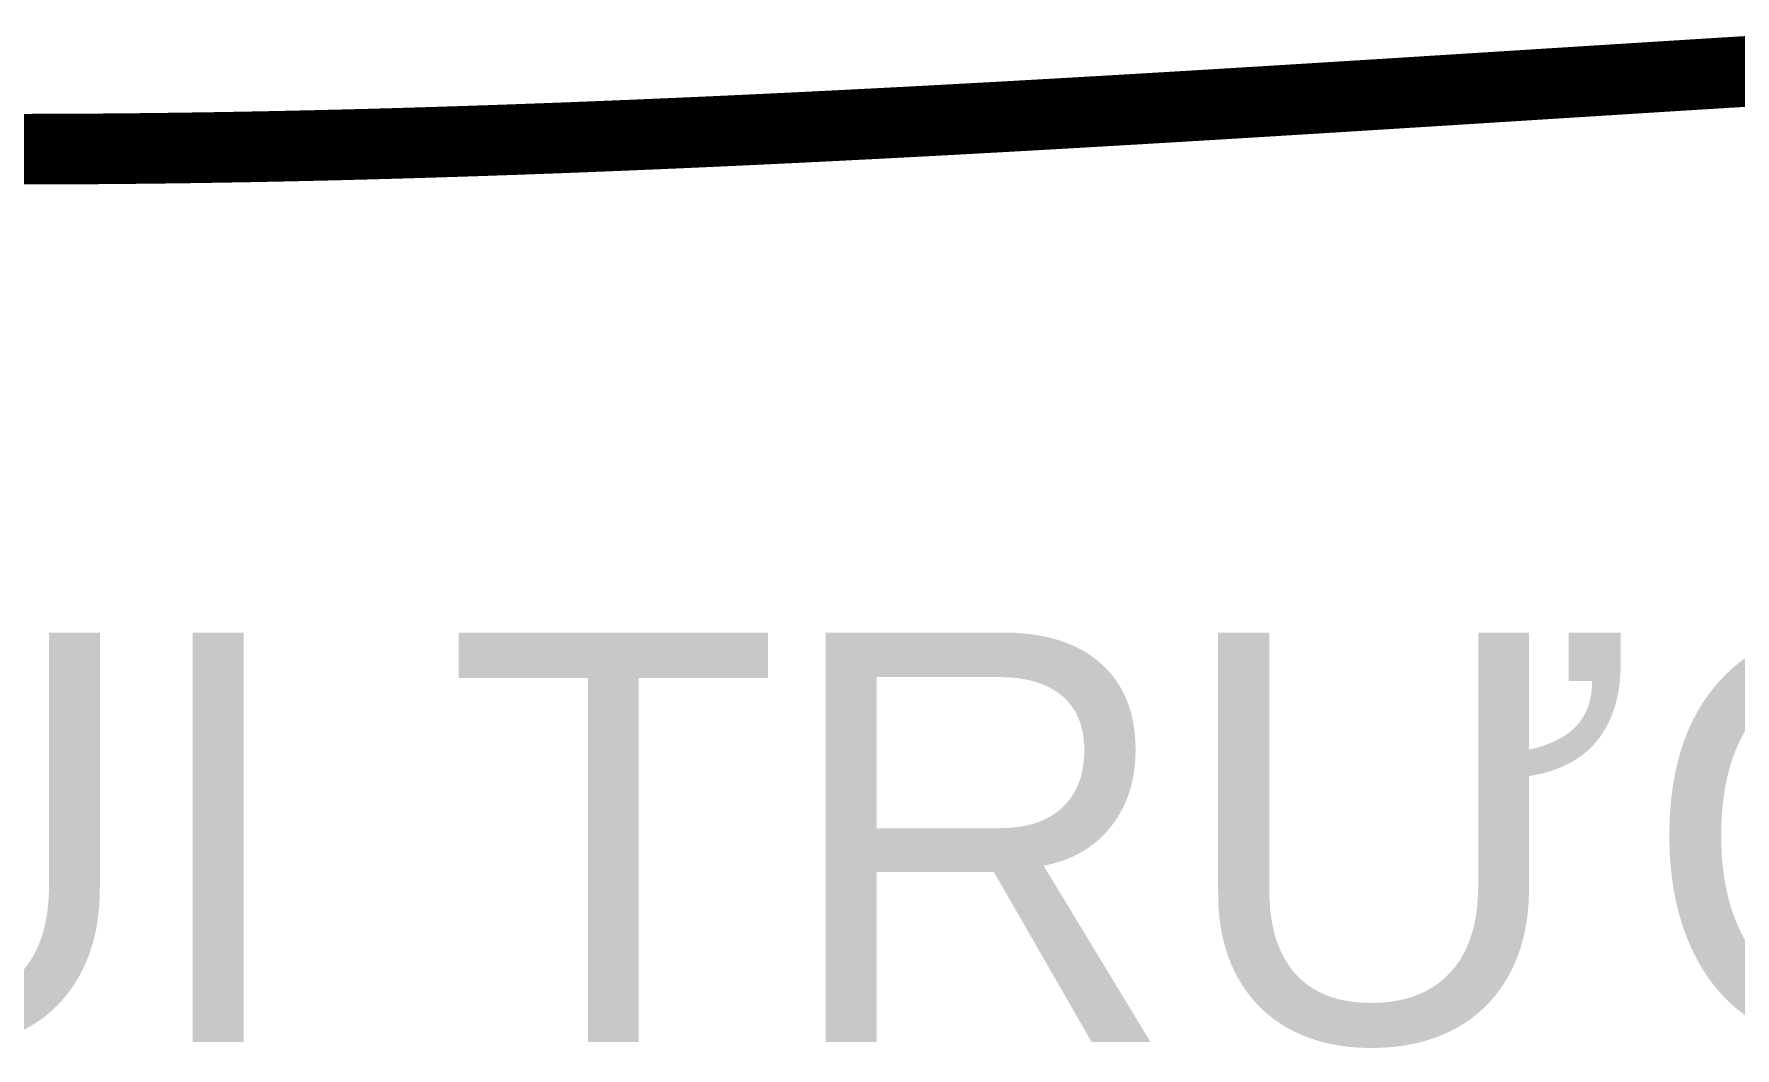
# Model space of a CAD drawing. Header units: millimetres. Extents: x 142758 to 365363, y -504867 to -415100.
# Drawn here: x 219587.3 to 219952.9, y -471404.4 to -471186.6 of the extents above; entities that cross this region are included whole.
import ezdxf
from ezdxf.enums import TextEntityAlignment as Align

# ---------------------------------------------------------------- set-up
doc = ezdxf.new("R2010")
doc.units = ezdxf.units.MM
doc.header["$LTSCALE"] = 20
doc.header["$MEASUREMENT"] = 0
for name, color, linetype, lineweight in [('LC ISO', 153, 'Continuous', 13), ('LC Net thay', 7, 'Continuous', 25), ('LC Text1', 3, 'Continuous', 20)]:
    doc.layers.add(name, color=color, linetype=linetype, lineweight=lineweight)
doc.styles.add('Khungten', font='VHAVAN.TTF', dxfattribs={"width": 0.9, "height": 5000})
doc.styles.add('Title', font='VHBLACK.TTF', dxfattribs={"width": 0.8})
doc.styles.add('VNAVANTH', font='VHAVANB.TTF', dxfattribs={"width": 0.6})

# ---------------------------------------------------------------- blocks, each defined once
blk = doc.blocks.new('Mr. Giang')
at = {"layer": 'LC ISO', "const_width": 50}
blk.add_lwpolyline([(989.5986612806373, -197.0652567570796), (998.4129151999987, -197.0777855999913), (1010.789535675871, -197.0790542266768), (1021.398301595229, -197.0650888646924), (1032.01580812551, -197.0373864629655), (1042.641927763303, -196.9960893671523), (1053.276533005192, -196.9413399229088), (1063.919496347768, -196.8732804758765), (1074.570690287615, -196.7920533717115), (1085.229987321323, -196.6978009560553), (1095.897259945486, -196.5906655745639), (1106.572380656686, -196.4707895728934), (1117.255221951513, -196.3383152966853), (1127.945656326556, -196.1933850915811), (1138.643556278399, -196.0361413032369), (1149.348794303638, -195.8667262773088), (1160.061242898857, -195.6852823594527), (1170.780774560641, -195.4919518952956), (1181.507261785584, -195.2868772305083), (1192.240577070272, -195.070200710732), (1202.980592911292, -194.842064681623), (1213.727181805236, -194.6026114888227), (1224.480216248689, -194.3519834779872), (1235.239568738238, -194.090322994758), (1246.005111770475, -193.8177723847912), (1256.776717841985, -193.5344739937427), (1267.554259449356, -193.2405701672542), (1278.337609089183, -192.9362032509671), (1289.126639258044, -192.621515590552), (1299.921222452536, -192.2966495316505), (1310.721231169242, -191.961747419904), (1321.526537904756, -191.6169516009686), (1332.337015155659, -191.2624044205004), (1343.152535418543, -190.8982482241263), (1353.972971189996, -190.5246253575315), (1364.798194966606, -190.1416781663429), (1375.628079244962, -189.7495489962166), (1386.46249652165, -189.3483801927941), (1397.301319293259, -188.9383141017315), (1408.144420056382, -188.5194930686848), (1418.991671307602, -188.0920594392956), (1429.842945543507, -187.6561555592198), (1440.69811526069, -187.211923774099), (1451.557052955734, -186.7595064295892), (1462.419631125231, -186.2990458713466), (1473.285722265766, -185.830684444998), (1484.15519887393, -185.3545644962142), (1495.027933446312, -184.870828370651), (1505.903798479496, -184.3796184139355), (1516.782666470073, -183.8810769717384), (1527.664409914632, -183.375346389701), (1538.548901309761, -182.862569013465), (1549.436013152048, -182.3428871886863), (1560.325617938081, -181.816443261021), (1571.217588164447, -181.2833795761107), (1582.111796327736, -180.7438384796114), (1593.008114924534, -180.1979623171792), (1603.906416451431, -179.6458934344409), (1614.806573405018, -179.0877741770673), (1625.708458281879, -178.5237468907144), (1636.611943578606, -177.9539539210091), (1647.51690179178, -177.3785376136075), (1658.423205417999, -176.7976403141656), (1669.330726953845, -176.211404368325), (1680.239338895906, -175.6199721217563), (1691.148913740773, -175.0234859200864), (1702.059323985035, -174.4220881089714), (1712.970442125279, -173.8159210340673), (1723.88214065809, -173.2051270410302), (1734.79429208006, -172.5898484754871), (1745.70676888778, -171.9702276831085), (1756.619443577831, -171.3464070095361), (1767.532188646805, -170.7185288004111), (1778.444876591289, -170.0867354014044), (1789.357379907877, -169.4511691581429), (1800.269571093148, -168.8119724162971), (1811.181322643697, -168.1692875215085), (1822.092507056113, -167.5232568194187), (1833.002996826977, -166.8740226556984), (1843.912664452884, -166.2217273759743), (1854.821382430422, -165.5665133259026), (1865.729023256175, -164.9085228511394), (1876.635459426732, -164.2478982973407), (1887.540563438684, -163.5847820101335), (1898.44420778862, -162.9193163351883), (1909.346264973126, -162.2516436181613), (1920.246607488789, -161.5819062046794), (1931.145107832202, -160.9102464403986), (1942.041638499948, -160.2368066709751), (1952.936071988617, -159.5617292420502), (1963.828280794798, -158.8851564992947), (1974.718137415079, -158.2072307883354), (1985.605514346051, -157.5280944548285), (1996.490284084295, -156.84788984443), (2007.372319126407, -156.1667593027814), (2018.251491968971, -155.4848451755388), (2029.127675108575, -154.8022898083582), (2040.000741041811, -154.1192355468811), (2050.870562265263, -153.4358247367491), (2061.73701127552, -152.7521997236327), (2069.156364800001, -152.2852607999957), (2083.459375833572, -151.3848805354501), (2094.315357423839, -150.7014850539708), (2105.16802388939, -150.0184694858035), (2116.017492479725, -149.3359868512634), (2126.863880444344, -148.6541901707242), (2137.707305032745, -147.9732324645156), (2148.54788349443, -147.2932667529967), (2159.385733078892, -146.6144460564974), (2170.220971035636, -145.9369233953912), (2181.053714614158, -145.2608517899935), (2191.884081063956, -144.5863842606777), (2202.712187634534, -143.9136738277739), (2213.538151575387, -143.2428735116409), (2224.362090136015, -142.5741363326088), (2235.184120565915, -141.9076153110509), (2246.004360114592, -141.2434634672827), (2256.822926031538, -140.5818338216777)], dxfattribs=at)
blk = doc.blocks.new('Nha o can bo nhan vien Trung doan')
at = {"layer": 'LC ISO', "xscale": 0.5517597090018896, "yscale": 0.5517597090018896, "zscale": 0.5517597090018896}
blk.add_blockref('Mr. Giang', (37411.42977548367, -913.1850304906347), dxfattribs=at)
at = {"color": 7, "style": 'VNAVANTH'}
blk.add_text('ths. bïi tr\xadêng giang', height=159.9999951065031, dxfattribs=at).set_placement((38514.71863169339, -1370.726556251349), align=Align.CENTER)
at = {"color": 7, "style": 'Khungten', "width": 0.8}
for tag, p in [('REVISION', (39498.75250059744, -10746.30405127805)), ('NGAYHT', (39546.07401225348, -11609.3710131849))]:
    blk.add_attdef(tag, text='', height=199.998925739526, dxfattribs=at).set_placement(p, align=Align.CENTER)
at = {"layer": 'LC Text1', "style": 'Title', "width": 1.48591522556321}
for tag, p, p2 in [('TENBANVE1', (36912.65752101322, -8885.760335756358), (40339.144821588, -8885.760335756358)), ('TENBANVE2', (36912.65752101322, -9562.465661143777), (40339.144821588, -9562.465661143777))]:
    blk.add_attdef(tag, text='', height=249.9999935159642, dxfattribs=at).set_placement(p, p2, align=Align.FIT)
at = {"layer": 'LC Text1', "style": 'Title', "width": 0.7}
blk.add_attdef('SOBANVE', text='', height=249.9999935159642, dxfattribs=at).set_placement((39561.98211139818, -13896.18081504655), align=Align.CENTER)

msp = doc.modelspace()

# ---------------------------------------------------------------- block references
at = {"layer": 'LC Net thay', "xscale": 0.55, "yscale": 0.55, "zscale": 0.55}
msp.add_blockref('Nha o can bo nhan vien Trung doan', (198701.3398346349, -470649.2772083408), dxfattribs=at)

doc.saveas('drawing.dxf')
